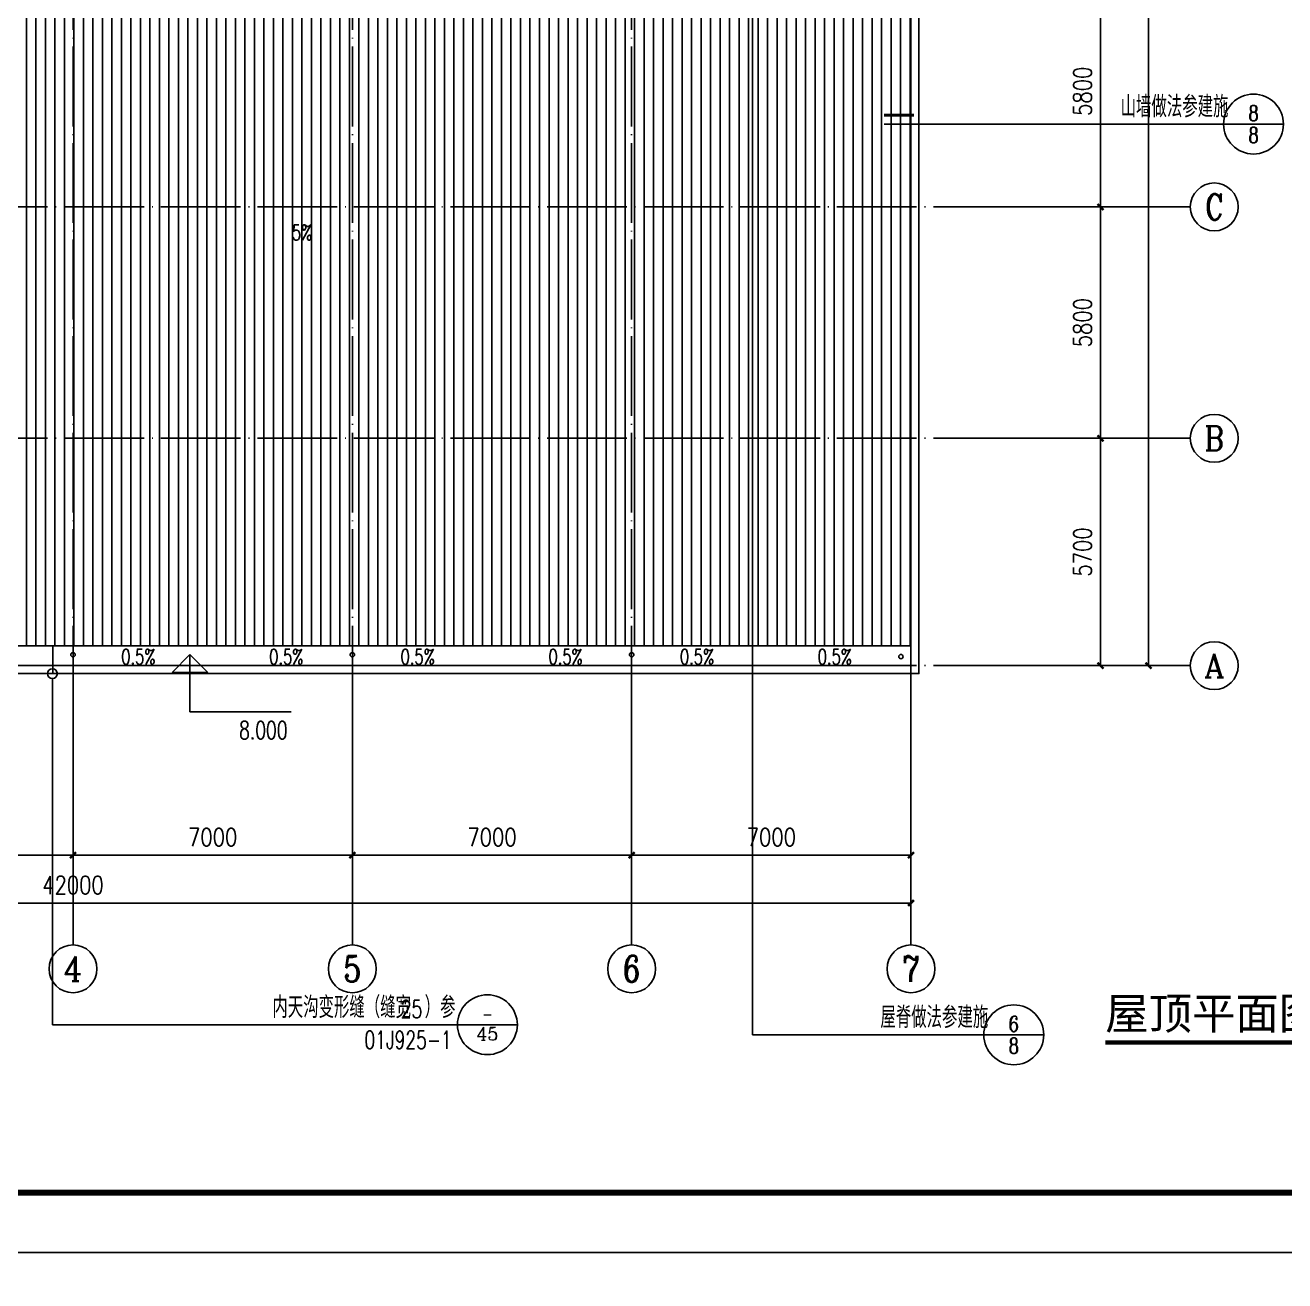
# Model space of a CAD drawing. Extents: x -21908402 to 2004492, y 83987 to 5079726.
# Drawn here: x 1853093 to 1884659, y 209275 to 240752 of the extents above; entities that cross this region are included whole.
import ezdxf
from ezdxf.enums import TextEntityAlignment as Align

# ---------------------------------------------------------------- set-up
doc = ezdxf.new("R2010")
doc.units = 0
doc.header["$LTSCALE"] = 1000
doc.linetypes.add('DOTE', pattern=[2.42, 2, -0.2, 0.02, -0.2])
doc.layers.get('0').update_dxf_attribs({"linetype": 'CONTINUOUS'})
doc.layers.get('DEFPOINTS').update_dxf_attribs({"linetype": 'CONTINUOUS'})
for name, color, linetype in [('AXIS', 3, 'CONTINUOUS'), ('AXIS_TEXT', 7, 'CONTINUOUS'), ('DIM_ELEV', 3, 'CONTINUOUS'), ('DIM_IDEN', 3, 'CONTINUOUS'), ('DIM_SYMB', 3, 'CONTINUOUS'), ('DOTE', 1, 'DOTE'), ('PUB_TEXT', 7, 'CONTINUOUS'), ('PUB_TITLE', 4, 'CONTINUOUS')]:
    doc.layers.add(name, color=color, linetype=linetype)
doc.styles.add('_TCH_AXIS', font='COMPLEX', dxfattribs={"bigfont": 'GBCBIG'})
doc.styles.add('_TCH_DIM', font='SIMPLEX', dxfattribs={"bigfont": 'GBCBIG'})
doc.styles.add('_TCH_DYN', font='')
doc.styles.add('_TCH_LABEL', font='COMPLEX', dxfattribs={"bigfont": 'GBCBIG'})
doc.styles.add('COMPLEX', font='COMPLEX')
doc.styles.add('DIM_FONT', font='simplex.shx', dxfattribs={"width": 0.8})
doc.styles.get('_TCH_DYN').set_extended_font_data('SimSun')
doc.dimstyles.new('DIMN150', dxfattribs={"dimscale": 1.5, "dimtxt": 300, "dimasz": 100, "dimexe": 250, "dimexo": 300, "dimgap": 150, "dimtad": 1, "dimdec": 0, "dimzin": 0, "dimtxsty": 'DIM_FONT', "dimblk": 'ARCHTICK', "dimcen": 0.09, "dimclrt": 7, "dimazin": 3, "dimtfac": 1, "dimtdec": 0, "dimtix": 1, "dimtmove": 0, "dimatfit": 3, "dimtolj": 1, "dimtzin": 0})

# ---------------------------------------------------------------- blocks, each defined once
blk = doc.blocks.new('_ARCHTICK')
at = {"color": 0, "linetype": 'BYBLOCK', "const_width": 0.4}
blk.add_lwpolyline([(-0.5, -0.5), (0.5, 0.5)], dxfattribs=at)
blk = doc.blocks.new('*D158')
at = {"layer": 'AXIS', "color": 0}
for p, q in [((1876741, 230396), (1880416, 230396)), ((1880041, 224696), (1880041, 230396)), ((1876741, 224696), (1880416, 224696))]:
    blk.add_line(p, q, dxfattribs=at)
at = {"layer": 'DEFPOINTS', "color": 0}
for p in [(1876291, 230396), (1880041, 230396), (1876291, 224696)]:
    blk.add_point(p, dxfattribs=at)
at = {"layer": 'AXIS', "color": 0, "xscale": 150, "yscale": 150, "zscale": 150}
for p, rotation in [((1880041, 230396), 90), ((1880041, 224696), 270)]:
    blk.add_blockref('_ARCHTICK', p, dxfattribs=dict(at, rotation=rotation))
at = {"layer": 'AXIS', "color": 7, "insert": (1879591, 227546), "char_height": 450, "attachment_point": 5, "rotation": 90, "style": 'DIM_FONT'}
blk.add_mtext('\\A1;5700', dxfattribs=at)
blk = doc.blocks.new('*D159')
at = {"layer": 'AXIS', "color": 0}
for p, q in [((1876741, 236196), (1880416, 236196)), ((1880041, 230396), (1880041, 236196)), ((1876741, 230396), (1880416, 230396))]:
    blk.add_line(p, q, dxfattribs=at)
at = {"layer": 'DEFPOINTS', "color": 0}
for p in [(1876291, 236196), (1880041, 236196), (1876291, 230396)]:
    blk.add_point(p, dxfattribs=at)
at = {"layer": 'AXIS', "color": 0, "xscale": 150, "yscale": 150, "zscale": 150}
for p, rotation in [((1880041, 236196), 90), ((1880041, 230396), 270)]:
    blk.add_blockref('_ARCHTICK', p, dxfattribs=dict(at, rotation=rotation))
at = {"layer": 'AXIS', "color": 7, "insert": (1879591, 233296), "char_height": 450, "attachment_point": 5, "rotation": 90, "style": 'DIM_FONT'}
blk.add_mtext('\\A1;5800', dxfattribs=at)
blk = doc.blocks.new('*D160')
at = {"layer": 'AXIS', "color": 0}
for p, q in [((1876741, 241996), (1880416, 241996)), ((1880041, 236196), (1880041, 241996)), ((1876741, 236196), (1880416, 236196))]:
    blk.add_line(p, q, dxfattribs=at)
at = {"layer": 'DEFPOINTS', "color": 0}
for p in [(1876291, 241996), (1880041, 241996), (1876291, 236196)]:
    blk.add_point(p, dxfattribs=at)
at = {"layer": 'AXIS', "color": 0, "xscale": 150, "yscale": 150, "zscale": 150}
for p, rotation in [((1880041, 241996), 90), ((1880041, 236196), 270)]:
    blk.add_blockref('_ARCHTICK', p, dxfattribs=dict(at, rotation=rotation))
at = {"layer": 'AXIS', "color": 7, "insert": (1879591, 239096), "char_height": 450, "attachment_point": 5, "rotation": 90, "style": 'DIM_FONT'}
blk.add_mtext('\\A1;5800', dxfattribs=at)
blk = doc.blocks.new('*D164')
at = {"layer": 'AXIS', "color": 0}
for p, q in [((1876741, 259296), (1881616, 259296)), ((1881241, 224696), (1881241, 259296)), ((1876741, 224696), (1881616, 224696))]:
    blk.add_line(p, q, dxfattribs=at)
at = {"layer": 'DEFPOINTS', "color": 0}
for p in [(1876291, 259296), (1881241, 259296), (1876291, 224696)]:
    blk.add_point(p, dxfattribs=at)
at = {"layer": 'AXIS', "color": 0, "xscale": 150, "yscale": 150, "zscale": 150}
for p, rotation in [((1881241, 259296), 90), ((1881241, 224696), 270)]:
    blk.add_blockref('_ARCHTICK', p, dxfattribs=dict(at, rotation=rotation))
at = {"layer": 'AXIS', "color": 7, "insert": (1880791, 241996), "char_height": 450, "attachment_point": 5, "rotation": 90, "style": 'DIM_FONT'}
blk.add_mtext('\\A1;34600', dxfattribs=at)
blk = doc.blocks.new('*D174')
at = {"layer": 'AXIS', "color": 0}
for p, q in [((1847291, 223246), (1847291, 219571)), ((1854291, 223246), (1854291, 219571)), ((1847291, 219946), (1854291, 219946))]:
    blk.add_line(p, q, dxfattribs=at)
at = {"layer": 'DEFPOINTS', "color": 0}
for p in [(1847291, 223696), (1854291, 223696), (1854291, 219946)]:
    blk.add_point(p, dxfattribs=at)
at = {"layer": 'AXIS', "color": 0, "xscale": 150, "yscale": 150, "zscale": 150, "rotation": 180}
blk.add_blockref('_ARCHTICK', (1847291, 219946), dxfattribs=at)
at = {"layer": 'AXIS', "color": 0, "xscale": 150, "yscale": 150, "zscale": 150}
blk.add_blockref('_ARCHTICK', (1854291, 219946), dxfattribs=at)
at = {"layer": 'AXIS', "color": 7, "insert": (1850791, 220396), "char_height": 450, "attachment_point": 5, "style": 'DIM_FONT'}
blk.add_mtext('\\A1;7000', dxfattribs=at)
blk = doc.blocks.new('*D175')
at = {"layer": 'AXIS', "color": 0}
for p, q in [((1854291, 223246), (1854291, 219571)), ((1861291, 223246), (1861291, 219571)), ((1854291, 219946), (1861291, 219946))]:
    blk.add_line(p, q, dxfattribs=at)
at = {"layer": 'DEFPOINTS', "color": 0}
for p in [(1854291, 223696), (1861291, 223696), (1861291, 219946)]:
    blk.add_point(p, dxfattribs=at)
at = {"layer": 'AXIS', "color": 0, "xscale": 150, "yscale": 150, "zscale": 150, "rotation": 180}
blk.add_blockref('_ARCHTICK', (1854291, 219946), dxfattribs=at)
at = {"layer": 'AXIS', "color": 0, "xscale": 150, "yscale": 150, "zscale": 150}
blk.add_blockref('_ARCHTICK', (1861291, 219946), dxfattribs=at)
at = {"layer": 'AXIS', "color": 7, "insert": (1857791, 220396), "char_height": 450, "attachment_point": 5, "style": 'DIM_FONT'}
blk.add_mtext('\\A1;7000', dxfattribs=at)
blk = doc.blocks.new('*D176')
at = {"layer": 'AXIS', "color": 0}
for p, q in [((1861291, 223246), (1861291, 219571)), ((1868291, 223246), (1868291, 219571)), ((1861291, 219946), (1868291, 219946))]:
    blk.add_line(p, q, dxfattribs=at)
at = {"layer": 'DEFPOINTS', "color": 0}
for p in [(1861291, 223696), (1868291, 223696), (1868291, 219946)]:
    blk.add_point(p, dxfattribs=at)
at = {"layer": 'AXIS', "color": 0, "xscale": 150, "yscale": 150, "zscale": 150, "rotation": 180}
blk.add_blockref('_ARCHTICK', (1861291, 219946), dxfattribs=at)
at = {"layer": 'AXIS', "color": 0, "xscale": 150, "yscale": 150, "zscale": 150}
blk.add_blockref('_ARCHTICK', (1868291, 219946), dxfattribs=at)
at = {"layer": 'AXIS', "color": 7, "insert": (1864791, 220396), "char_height": 450, "attachment_point": 5, "style": 'DIM_FONT'}
blk.add_mtext('\\A1;7000', dxfattribs=at)
blk = doc.blocks.new('*D177')
at = {"layer": 'AXIS', "color": 0}
for p, q in [((1868291, 223246), (1868291, 219571)), ((1875291, 223246), (1875291, 219571)), ((1868291, 219946), (1875291, 219946))]:
    blk.add_line(p, q, dxfattribs=at)
at = {"layer": 'DEFPOINTS', "color": 0}
for p in [(1868291, 223696), (1875291, 223696), (1875291, 219946)]:
    blk.add_point(p, dxfattribs=at)
at = {"layer": 'AXIS', "color": 0, "xscale": 150, "yscale": 150, "zscale": 150, "rotation": 180}
blk.add_blockref('_ARCHTICK', (1868291, 219946), dxfattribs=at)
at = {"layer": 'AXIS', "color": 0, "xscale": 150, "yscale": 150, "zscale": 150}
blk.add_blockref('_ARCHTICK', (1875291, 219946), dxfattribs=at)
at = {"layer": 'AXIS', "color": 7, "insert": (1871791, 220396), "char_height": 450, "attachment_point": 5, "style": 'DIM_FONT'}
blk.add_mtext('\\A1;7000', dxfattribs=at)
blk = doc.blocks.new('*D178')
at = {"layer": 'AXIS', "color": 0}
for p, q in [((1833291, 223246), (1833291, 218371)), ((1875291, 223246), (1875291, 218371)), ((1833291, 218746), (1875291, 218746))]:
    blk.add_line(p, q, dxfattribs=at)
at = {"layer": 'DEFPOINTS', "color": 0}
for p in [(1833291, 223696), (1875291, 223696), (1875291, 218746)]:
    blk.add_point(p, dxfattribs=at)
at = {"layer": 'AXIS', "color": 0, "xscale": 150, "yscale": 150, "zscale": 150, "rotation": 180}
blk.add_blockref('_ARCHTICK', (1833291, 218746), dxfattribs=at)
at = {"layer": 'AXIS', "color": 0, "xscale": 150, "yscale": 150, "zscale": 150}
blk.add_blockref('_ARCHTICK', (1875291, 218746), dxfattribs=at)
at = {"layer": 'AXIS', "color": 7, "insert": (1854291, 219196), "char_height": 450, "attachment_point": 5, "style": 'DIM_FONT'}
blk.add_mtext('\\A1;42000', dxfattribs=at)
blk = doc.blocks.new('_AXISO')
blk.add_circle((0, 0), 0.5)
at = {"layer": 'AXIS_TEXT', "style": 'COMPLEX', "width": 1.041667}
blk.add_attdef('A', text='', height=0.56, dxfattribs=at).set_placement((-0.25, -0.28), (0.25, -0.28), align=Align.FIT)

msp = doc.modelspace()

# ---------------------------------------------------------------- hatches: boundary and pattern name
h = msp.add_hatch()
h.set_pattern_fill('ANSI31', color=250, scale=150, angle=45, style=0)
h.set_pattern_definition([(270, (1389969.26, 474123.8), (-238.125, -4e-14), [])])
h.paths.add_polyline_path([(1833291, 225195.9), (1875291, 225195.9), (1875291, 241745.9), (1833291, 241745.9)])

# ---------------------------------------------------------------- linework, layer by layer
for p, q in [((1875291, 259295.9), (1875291, 224695.9)), ((1875291, 225195.9), (1833291, 225195.9)), ((1875291, 224695.9), (1833291, 224695.9))]:
    msp.add_line(p, q)
msp.add_lwpolyline([(1833091, 259495.9), (1875491, 259495.9), (1875491, 224495.9), (1833091, 224495.9)], close=True)
msp.add_lwpolyline([(1853783.6, 224495.9), (1853783.6, 225195.9)])
for centre in [(1854290.8, 224969.5), (1861290.8, 224969.5), (1868290.8, 224969.5), (1875038.2, 224922.3)]:
    msp.add_circle(centre, 55)
at = {"layer": 'AXIS'}
for p, q in [((1876291, 236195.9), (1882291, 236195.9)), ((1876291, 230395.9), (1882291, 230395.9)), ((1876291, 224695.9), (1882291, 224695.9)), ((1853775.5, 224372.6), (1853775.5, 215694.9)), ((1854291, 223695.9), (1854291, 217695.9)), ((1861291, 223695.9), (1861291, 217695.9)), ((1868291, 223695.9), (1868291, 217695.9)), ((1875291, 223695.9), (1875291, 217695.9)), ((1853775.5, 215694.9), (1863926.1, 215694.9)), ((1865426.1, 215694.9), (1863926.1, 215694.9))]:
    msp.add_line(p, q, dxfattribs=at)
for centre, radius in [((1853775.5, 224495.9), 123.3), ((1864676.1, 215694.9), 750)]:
    msp.add_circle(centre, radius, dxfattribs=at)
at = {"layer": 'DIM_ELEV'}
for p, q in [((1857222.2, 224972.5), (1856772.2, 224522.5)), ((1857222.2, 224972.5), (1857672.2, 224522.5)), ((1857222.2, 224972.5), (1857222.2, 223536.9)), ((1856772.2, 224522.5), (1857672.2, 224522.5)), ((1857222.2, 223536.9), (1859757.9, 223536.9))]:
    msp.add_line(p, q, dxfattribs=at)
at = {"layer": 'DIM_IDEN'}
for p, q in [((1871322, 242245.9), (1871322, 215442)), ((1874617.5, 238272.6), (1883095.4, 238272.6)), ((1883095.4, 238272.6), (1883125.6, 238272.6)), ((1884625.6, 238272.6), (1883125.6, 238272.6)), ((1871322, 215442), (1877116.6, 215442)), ((1878616.6, 215442), (1877116.6, 215442))]:
    msp.add_line(p, q, dxfattribs=at)
at = {"layer": 'DIM_IDEN', "const_width": 75}
msp.add_lwpolyline([(1874617.5, 238497.6), (1875367.5, 238497.6)], dxfattribs=at)
at = {"layer": 'DIM_IDEN'}
for centre in [(1883875.6, 238272.6), (1877866.6, 215442)]:
    msp.add_circle(centre, 750, dxfattribs=at)
at = {"layer": 'DIM_SYMB'}
for points in [[(1860020.9, 235226.9, 0, 0, 0), (1860020.9, 232549.6, 120, 0, 0), (1860020.9, 232099.6, 0, 0, 0)], [(1853216.6, 224919.3, 0, 0, 0), (1853583.5, 224919.3, 120, 0, 0), (1854033.5, 224919.3, 0, 0, 0)], [(1855365.4, 224919.3, 0, 0, 0), (1854998.5, 224919.3, 120, 0, 0), (1854548.5, 224919.3, 0, 0, 0)], [(1860216.6, 224919.3, 0, 0, 0), (1860583.5, 224919.3, 120, 0, 0), (1861033.5, 224919.3, 0, 0, 0)], [(1862365.4, 224919.3, 0, 0, 0), (1861998.5, 224919.3, 120, 0, 0), (1861548.5, 224919.3, 0, 0, 0)], [(1867216.6, 224919.3, 0, 0, 0), (1867583.5, 224919.3, 120, 0, 0), (1868033.5, 224919.3, 0, 0, 0)], [(1869365.4, 224919.3, 0, 0, 0), (1868998.5, 224919.3, 120, 0, 0), (1868548.5, 224919.3, 0, 0, 0)], [(1873964, 224919.3, 0, 0, 0), (1874330.9, 224919.3, 120, 0, 0), (1874780.9, 224919.3, 0, 0, 0)]]:
    msp.add_lwpolyline(points, format="xyseb", dxfattribs=at)
at = {"layer": 'DIM_SYMB', "const_width": 105}
msp.add_lwpolyline([(1880158.1, 215249.4), (1885888.4, 215249.4)], dxfattribs=at)
at = {"layer": 'DOTE'}
for p, q in [((1854291, 223695.9), (1854291, 260295.9)), ((1861291, 223695.9), (1861291, 260295.9)), ((1868291, 223695.9), (1868291, 260295.9)), ((1875291, 223695.9), (1875291, 260295.9)), ((1832291, 236195.9), (1876291, 236195.9)), ((1832291, 230395.9), (1876291, 230395.9)), ((1832291, 224695.9), (1876291, 224695.9))]:
    msp.add_line(p, q, dxfattribs=at)
at = {"layer": 'PUB_TITLE'}
for points in [[(1811391.5, 209987.2), (1900491.5, 209987.2), (1900491.5, 272987.2), (1811391.5, 272987.2)], [(1811391.5, 146987.2), (1900491.5, 146987.2), (1900491.5, 209987.2), (1811391.5, 209987.2)]]:
    msp.add_lwpolyline(points, close=True, dxfattribs=at)
at = {"layer": 'PUB_TITLE', "const_width": 150}
msp.add_lwpolyline([(1815141.5, 211487.2), (1898991.5, 211487.2), (1898991.5, 271487.2), (1815141.5, 271487.2)], close=True, dxfattribs=at)

# ---------------------------------------------------------------- block references
at = {"layer": 'AXIS'}
ref = msp.add_blockref('_AXISO', (1882891, 236195.9), dxfattribs=dict(at, xscale=1200, yscale=1200, zscale=1200))
ref.add_attrib('A', 'C', dxfattribs={"layer": 'AXIS_TEXT', "height": 641, "style": '_TCH_AXIS'}).set_placement((1882662.1, 235875.4), (1883119.9, 235875.4), align=Align.FIT)
ref = msp.add_blockref('_AXISO', (1882891, 230395.9), dxfattribs=dict(at, xscale=1200, yscale=1200, zscale=1200))
ref.add_attrib('A', 'B', dxfattribs={"layer": 'AXIS_TEXT', "height": 609.6, "style": '_TCH_AXIS'}).set_placement((1882644.3, 230091.1), (1883137.7, 230091.1), align=Align.FIT)
ref = msp.add_blockref('_AXISO', (1882891, 224695.9), dxfattribs=dict(at, xscale=1200, yscale=1200, zscale=1200))
ref.add_attrib('A', 'A', dxfattribs={"layer": 'AXIS_TEXT', "height": 594.7, "style": '_TCH_AXIS'}).set_placement((1882636.1, 224398.5), (1883145.9, 224398.5), align=Align.FIT)
ref = msp.add_blockref('_AXISO', (1854291, 217095.9), dxfattribs=dict(at, xscale=1200, yscale=1200, zscale=1200))
ref.add_attrib('A', '4', dxfattribs={"layer": 'AXIS_TEXT', "height": 625, "style": '_TCH_AXIS'}).set_placement((1854052.9, 216783.4), (1854529.1, 216783.4), align=Align.FIT)
ref = msp.add_blockref('_AXISO', (1861291, 217095.9), dxfattribs=dict(at, xscale=1200, yscale=1200, zscale=1200))
ref.add_attrib('A', '5', dxfattribs={"layer": 'AXIS_TEXT', "height": 657.6, "style": '_TCH_AXIS'}).set_placement((1861071.8, 216767.1), (1861510.2, 216767.1), align=Align.FIT)
ref = msp.add_blockref('_AXISO', (1868291, 217095.9), dxfattribs=dict(at, xscale=1200, yscale=1200, zscale=1200))
ref.add_attrib('A', '6', dxfattribs={"layer": 'AXIS_TEXT', "height": 657.6, "style": '_TCH_AXIS'}).set_placement((1868071.8, 216767.1), (1868510.2, 216767.1), align=Align.FIT)
ref = msp.add_blockref('_AXISO', (1875291, 217095.9), dxfattribs=dict(at, xscale=1200, yscale=1200, zscale=1200))
ref.add_attrib('A', '7', dxfattribs={"layer": 'AXIS_TEXT', "height": 657.6, "style": '_TCH_AXIS'}).set_placement((1875071.8, 216767.1), (1875510.2, 216767.1), align=Align.FIT)

# ---------------------------------------------------------------- texts
at = {"layer": 'PUB_TEXT'}
for s, height, style, p in [('山墙做法参建施', 536.17, '_TCH_LABEL', (1880544.2, 238441.3)), ('内天沟变形缝（缝宽', 536.17, '_TCH_LABEL', (1859286.9, 215863.6)), ('）参', 536.17, '_TCH_LABEL', (1863103.9, 215863.6)), ('屋顶平面图', 797.47, '_TCH_DYN', (1880158.1, 215579)), ('屋脊做法参建施', 536.17, '_TCH_LABEL', (1874524, 215610.7))]:
    msp.add_text(s, height=height, dxfattribs=dict(at, style=style)).set_placement(p)
at = {"layer": 'PUB_TEXT', "style": '_TCH_LABEL'}
for s, height, p, p2 in [('8', 391.5, (1883745.1, 238350.9), (1884006.1, 238350.9)), ('8', 391.5, (1883745.1, 237802.8), (1884006.1, 237802.8)), ('6', 391.5, (1877736.1, 215520.3), (1877997.1, 215520.3)), ('45', 326.08, (1864404.3, 215303.6), (1864947.8, 215303.6)), ('8', 391.5, (1877736.1, 214972.2), (1877997.1, 214972.2))]:
    msp.add_text(s, height=height, dxfattribs=at).set_placement(p, p2, align=Align.FIT)
at = {"layer": 'PUB_TEXT', "width": 0.705882}
for s, height, style, p in [('5%%%', 382.5, '_TCH_DIM', (1859776.6, 235361.9)), ('0.5%%%', 382.5, '_TCH_DIM', (1855500.4, 224728.1)), ('0.5%%%', 382.5, '_TCH_DIM', (1859207.3, 224728.1)), ('0.5%%%', 382.5, '_TCH_DIM', (1862500.4, 224728.1)), ('0.5%%%', 382.5, '_TCH_DIM', (1866207.3, 224728.1)), ('0.5%%%', 382.5, '_TCH_DIM', (1869500.4, 224728.1)), ('0.5%%%', 382.5, '_TCH_DIM', (1872954.7, 224728.1)), ('8.000', 446.25, '_TCH_DIM', (1858452.9, 222854.4)), ('25', 446.25, '_TCH_LABEL', (1862503.9, 215863.6)), ('01J925-1', 446.25, '_TCH_LABEL', (1861593.6, 215091.2))]:
    msp.add_text(s, height=height, dxfattribs=dict(at, style=style)).set_placement(p)
at = {"layer": 'PUB_TEXT', "style": '_TCH_LABEL', "width": 0.777778}
msp.add_text('-', height=391.5, dxfattribs=at).set_placement((1864545.5, 215773.2), (1864806.6, 215773.2), align=Align.FIT)

# ---------------------------------------------------------------- dimensions: what is measured, and where the dimension line sits
at = {"layer": 'AXIS'}
for p1, p2, distance, picture, middle in [((1876291, 224695.9), (1876291, 259295.9), -4950, '*D164', (1880791, 241995.9)), ((1876291, 236195.9), (1876291, 241995.9), -3750, '*D160', (1879591, 239095.9)), ((1876291, 230395.9), (1876291, 236195.9), -3750, '*D159', (1879591, 233295.9)), ((1876291, 224695.9), (1876291, 230395.9), -3750, '*D158', (1879591, 227545.9)), ((1833291, 223695.9), (1875291, 223695.9), -4950, '*D178', (1854291, 219195.9)), ((1847291, 223695.9), (1854291, 223695.9), -3750, '*D174', (1850791, 220395.9)), ((1854291, 223695.9), (1861291, 223695.9), -3750, '*D175', (1857791, 220395.9)), ((1861291, 223695.9), (1868291, 223695.9), -3750, '*D176', (1864791, 220395.9)), ((1868291, 223695.9), (1875291, 223695.9), -3750, '*D177', (1871791, 220395.9))]:
    dim = msp.add_aligned_dim(p1=p1, p2=p2, distance=distance, dimstyle='DIMN150', dxfattribs=at)
    dim.commit()
    dim.dimension.update_dxf_attribs({"geometry": picture, "text_midpoint": middle})

doc.saveas('drawing.dxf')
